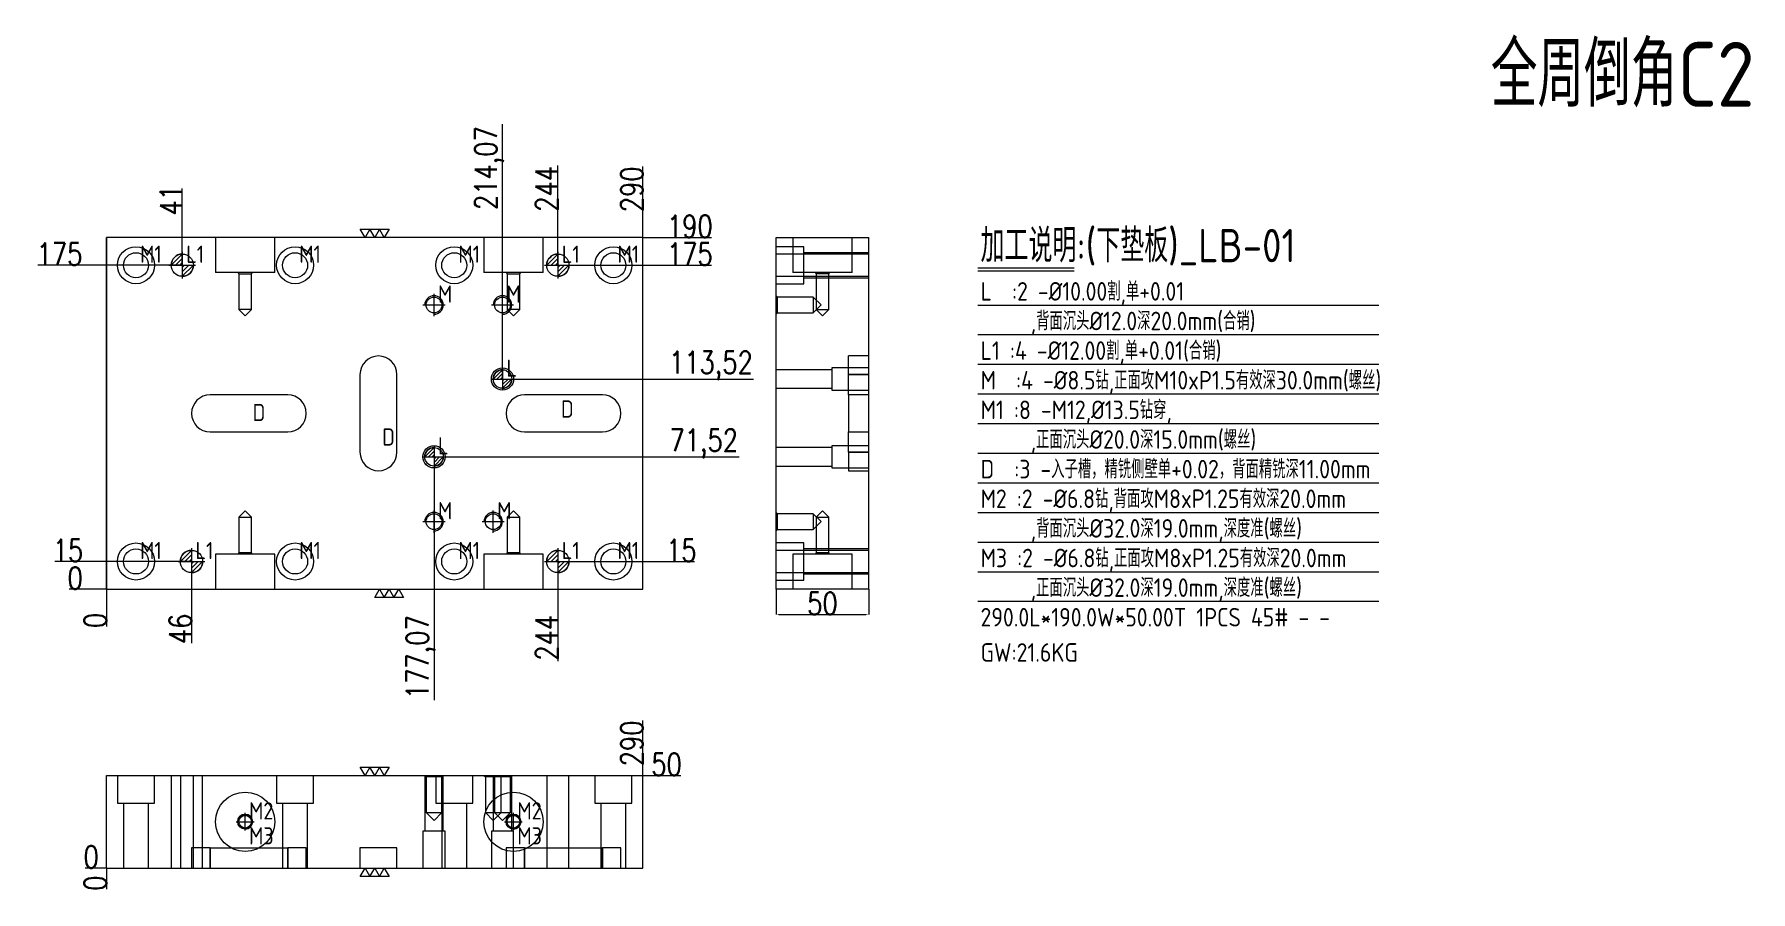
# Model space of a CAD drawing. Header units: millimetres. Extents: x 7029 to 7957, y 17897 to 18360.
import ezdxf

# ---------------------------------------------------------------- set-up
doc = ezdxf.new("R2010")
doc.units = ezdxf.units.MM
doc.linetypes.add('CENTER', pattern=[0])
doc.linetypes.add('DASHED', pattern=[0])
for name, color, linetype, lineweight in [('DIE', 20, 'Continuous', 20), ('DIM', 4, 'Continuous', 20), ('LB', 191, 'Continuous', 20), ('LB_W', 1, 'Continuous', 20)]:
    doc.layers.add(name, color=color, linetype=linetype, lineweight=lineweight)
doc.styles.add('gbenor', font='gbenor.shx', dxfattribs={"bigfont": 'gbcbig.shx'})
doc.styles.add('TXT', font='txt.shx', dxfattribs={"width": 0.8, "bigfont": 'ctxt.shx'})
doc.dimstyles.new('零件', dxfattribs={"dimscale": 1.5, "dimtxt": 8, "dimasz": 1, "dimexe": 0, "dimexo": 0, "dimgap": 0, "dimtad": 1, "dimtxsty": 'TXT', "dimcen": 0, "dimclrd": 252, "dimclre": 252, "dimclrt": 4, "dimazin": 3, "dimtp": 0.001, "dimtm": 0.001, "dimtfac": 1, "dimtmove": 0, "dimatfit": 3, "dimlwd": 5, "dimlwe": 5})

# ---------------------------------------------------------------- blocks, each defined once
blk = doc.blocks.new('*D1109')
at = {"layer": 'Defpoints', "color": 0}
for p in [(7312.09, 18075.3), (7371.74, 18075.3), (7068.09, 18060.3)]:
    blk.add_point(p, dxfattribs=at)
at = {"layer": 'DIM', "color": 252, "lineweight": 5}
blk.add_line((7312.09, 18075.3), (7385.91, 18075.3), dxfattribs=at)
at = {"layer": 'DIM', "color": 4, "lineweight": 5, "insert": (7378.83, 18081.3), "char_height": 12, "attachment_point": 5, "style": 'TXT'}
blk.add_mtext('15', dxfattribs=at)
blk = doc.blocks.new('*D1110')
at = {"layer": 'Defpoints', "color": 0}
for p in [(7245.16, 18131.82), (7371.74, 18131.82), (7068.09, 18060.3)]:
    blk.add_point(p, dxfattribs=at)
at = {"layer": 'DIM', "color": 252, "lineweight": 5}
for p, q in [((7245.16, 18131.82), (7365.74, 18131.82)), ((7365.74, 18131.82), (7368.74, 18131.82)), ((7368.74, 18131.82), (7410.14, 18131.82))]:
    blk.add_line(p, q, dxfattribs=at)
at = {"layer": 'DIM', "color": 4, "lineweight": 5, "insert": (7390.94, 18138.97), "char_height": 12, "attachment_point": 5, "style": 'TXT'}
blk.add_mtext('71,52', dxfattribs=at)
blk = doc.blocks.new('*D1111')
at = {"layer": 'Defpoints', "color": 0}
for p in [(7282.16, 18173.82), (7371.74, 18173.82), (7068.09, 18060.3)]:
    blk.add_point(p, dxfattribs=at)
at = {"layer": 'DIM', "color": 252, "lineweight": 5}
for p, q in [((7282.16, 18173.82), (7365.74, 18173.82)), ((7365.74, 18173.82), (7368.74, 18173.82)), ((7368.74, 18173.82), (7417.91, 18173.82))]:
    blk.add_line(p, q, dxfattribs=at)
at = {"layer": 'DIM', "color": 4, "lineweight": 5, "insert": (7394.83, 18180.97), "char_height": 12, "attachment_point": 5, "style": 'TXT'}
blk.add_mtext('113,52', dxfattribs=at)
blk = doc.blocks.new('*D1112')
at = {"layer": 'Defpoints', "color": 0}
for p in [(7312.09, 18235.3), (7371.74, 18235.3), (7068.09, 18060.3)]:
    blk.add_point(p, dxfattribs=at)
at = {"layer": 'DIM', "color": 252, "lineweight": 5}
for p, q in [((7312.09, 18235.3), (7365.74, 18235.3)), ((7365.74, 18235.3), (7368.74, 18235.3)), ((7368.74, 18235.3), (7395.05, 18235.3))]:
    blk.add_line(p, q, dxfattribs=at)
at = {"layer": 'DIM', "color": 4, "lineweight": 5, "insert": (7383.4, 18241.3), "char_height": 12, "attachment_point": 5, "style": 'TXT'}
blk.add_mtext('175', dxfattribs=at)
blk = doc.blocks.new('*D1113')
at = {"layer": 'Defpoints', "color": 0}
for p in [(7358.09, 18250.3), (7371.74, 18250.3), (7068.09, 18060.3)]:
    blk.add_point(p, dxfattribs=at)
at = {"layer": 'DIM', "color": 252, "lineweight": 5}
blk.add_line((7358.09, 18250.3), (7395.05, 18250.3), dxfattribs=at)
at = {"layer": 'DIM', "color": 4, "lineweight": 5, "insert": (7383.4, 18256.3), "char_height": 12, "attachment_point": 5, "style": 'TXT'}
blk.add_mtext('190', dxfattribs=at)
blk = doc.blocks.new('*D1114')
at = {"layer": 'Defpoints', "color": 0}
for p in [(7054.44, 18060.3), (7068.09, 18060.3), (7068.09, 18060.3)]:
    blk.add_point(p, dxfattribs=at)
at = {"layer": 'DIM', "color": 252, "lineweight": 5}
blk.add_line((7068.09, 18060.3), (7048.04, 18060.3), dxfattribs=at)
at = {"layer": 'DIM', "color": 4, "lineweight": 5, "insert": (7051.24, 18066.3), "char_height": 12, "attachment_point": 5, "style": 'TXT'}
blk.add_mtext('0', dxfattribs=at)
blk = doc.blocks.new('*D1115')
at = {"layer": 'Defpoints', "color": 0}
for p in [(7054.44, 18075.3), (7114.09, 18075.3), (7068.09, 18060.3)]:
    blk.add_point(p, dxfattribs=at)
at = {"layer": 'DIM', "color": 252, "lineweight": 5}
blk.add_line((7114.09, 18075.3), (7040.27, 18075.3), dxfattribs=at)
at = {"layer": 'DIM', "color": 4, "lineweight": 5, "insert": (7047.35, 18081.3), "char_height": 12, "attachment_point": 5, "style": 'TXT'}
blk.add_mtext('15', dxfattribs=at)
blk = doc.blocks.new('*D1116')
at = {"layer": 'Defpoints', "color": 0}
for p in [(7054.44, 18235.3), (7109.09, 18235.3), (7068.09, 18060.3)]:
    blk.add_point(p, dxfattribs=at)
at = {"layer": 'DIM', "color": 252, "lineweight": 5}
for p, q in [((7057.44, 18235.3), (7031.13, 18235.3)), ((7060.44, 18235.3), (7057.44, 18235.3)), ((7109.09, 18235.3), (7060.44, 18235.3))]:
    blk.add_line(p, q, dxfattribs=at)
at = {"layer": 'DIM', "color": 4, "lineweight": 5, "insert": (7042.78, 18241.3), "char_height": 12, "attachment_point": 5, "style": 'TXT'}
blk.add_mtext('175', dxfattribs=at)
blk = doc.blocks.new('*D1117')
at = {"layer": 'Defpoints', "color": 0}
for p in [(7312.09, 18075.3), (7068.09, 18060.3), (7312.09, 18046.65)]:
    blk.add_point(p, dxfattribs=at)
at = {"layer": 'DIM', "color": 252, "lineweight": 5}
blk.add_line((7312.09, 18075.3), (7312.09, 18021.51), dxfattribs=at)
at = {"layer": 'DIM', "color": 4, "lineweight": 5, "insert": (7306.09, 18034.08), "char_height": 12, "attachment_point": 5, "rotation": 90, "style": 'TXT'}
blk.add_mtext('244', dxfattribs=at)
blk = doc.blocks.new('*D1118')
at = {"layer": 'Defpoints', "color": 0}
for p in [(7245.16, 18131.82), (7068.09, 18060.3), (7245.16, 18046.65)]:
    blk.add_point(p, dxfattribs=at)
at = {"layer": 'DIM', "color": 252, "lineweight": 5}
for p, q in [((7245.16, 18131.82), (7245.16, 18052.65)), ((7245.16, 18052.65), (7245.16, 18049.65)), ((7245.16, 18049.65), (7245.16, 18000.48))]:
    blk.add_line(p, q, dxfattribs=at)
at = {"layer": 'DIM', "color": 4, "lineweight": 5, "insert": (7238.02, 18023.57), "char_height": 12, "attachment_point": 5, "rotation": 90, "style": 'TXT'}
blk.add_mtext('177,07', dxfattribs=at)
blk = doc.blocks.new('*D1119')
at = {"layer": 'Defpoints', "color": 0}
for p in [(7114.09, 18075.3), (7068.09, 18060.3), (7114.09, 18046.65)]:
    blk.add_point(p, dxfattribs=at)
at = {"layer": 'DIM', "color": 252, "lineweight": 5}
for p, q in [((7114.09, 18075.3), (7114.09, 18052.65)), ((7114.09, 18052.65), (7114.09, 18049.65)), ((7114.09, 18049.65), (7114.09, 18031.11))]:
    blk.add_line(p, q, dxfattribs=at)
at = {"layer": 'DIM', "color": 4, "lineweight": 5, "insert": (7108.09, 18038.88), "char_height": 12, "attachment_point": 5, "rotation": 90, "style": 'TXT'}
blk.add_mtext('46', dxfattribs=at)
blk = doc.blocks.new('*D1120')
at = {"layer": 'Defpoints', "color": 0}
for p in [(7068.09, 18060.3), (7068.09, 18060.3), (7068.09, 18046.65)]:
    blk.add_point(p, dxfattribs=at)
at = {"layer": 'DIM', "color": 252, "lineweight": 5}
blk.add_line((7068.09, 18060.3), (7068.09, 18040.25), dxfattribs=at)
at = {"layer": 'DIM', "color": 4, "lineweight": 5, "insert": (7062.09, 18043.45), "char_height": 12, "attachment_point": 5, "rotation": 90, "style": 'TXT'}
blk.add_mtext('0', dxfattribs=at)
blk = doc.blocks.new('*D1121')
at = {"layer": 'Defpoints', "color": 0}
for p in [(7358.09, 18263.95), (7358.09, 18250.3), (7068.09, 18060.3)]:
    blk.add_point(p, dxfattribs=at)
at = {"layer": 'DIM', "color": 252, "lineweight": 5}
blk.add_line((7358.09, 18250.3), (7358.09, 18288.64), dxfattribs=at)
at = {"layer": 'DIM', "color": 4, "lineweight": 5, "insert": (7352.09, 18276.29), "char_height": 12, "attachment_point": 5, "rotation": 90, "style": 'TXT'}
blk.add_mtext('290', dxfattribs=at)
blk = doc.blocks.new('*D1122')
at = {"layer": 'Defpoints', "color": 0}
for p in [(7312.09, 18263.95), (7312.09, 18235.3), (7068.09, 18060.3)]:
    blk.add_point(p, dxfattribs=at)
at = {"layer": 'DIM', "color": 252, "lineweight": 5}
blk.add_line((7312.09, 18235.3), (7312.09, 18289.09), dxfattribs=at)
at = {"layer": 'DIM', "color": 4, "lineweight": 5, "insert": (7306.09, 18276.52), "char_height": 12, "attachment_point": 5, "rotation": 90, "style": 'TXT'}
blk.add_mtext('244', dxfattribs=at)
blk = doc.blocks.new('*D1123')
at = {"layer": 'Defpoints', "color": 0}
for p in [(7282.16, 18263.95), (7282.16, 18173.82), (7068.09, 18060.3)]:
    blk.add_point(p, dxfattribs=at)
at = {"layer": 'DIM', "color": 252, "lineweight": 5}
for p, q in [((7282.16, 18260.95), (7282.16, 18311.49)), ((7282.16, 18257.95), (7282.16, 18260.95)), ((7282.16, 18173.82), (7282.16, 18257.95))]:
    blk.add_line(p, q, dxfattribs=at)
at = {"layer": 'DIM', "color": 4, "lineweight": 5, "insert": (7275.02, 18287.72), "char_height": 12, "attachment_point": 5, "rotation": 90, "style": 'TXT'}
blk.add_mtext('214,07', dxfattribs=at)
blk = doc.blocks.new('*D1124')
at = {"layer": 'Defpoints', "color": 0}
for p in [(7109.09, 18263.95), (7109.09, 18235.3), (7068.09, 18060.3)]:
    blk.add_point(p, dxfattribs=at)
at = {"layer": 'DIM', "color": 252, "lineweight": 5}
for p, q in [((7109.09, 18260.95), (7109.09, 18276.75)), ((7109.09, 18257.95), (7109.09, 18260.95)), ((7109.09, 18235.3), (7109.09, 18257.95))]:
    blk.add_line(p, q, dxfattribs=at)
at = {"layer": 'DIM', "color": 4, "lineweight": 5, "insert": (7103.09, 18270.35), "char_height": 12, "attachment_point": 5, "rotation": 90, "style": 'TXT'}
blk.add_mtext('41', dxfattribs=at)
blk = doc.blocks.new('*D1125')
at = {"layer": 'Defpoints', "color": 0}
for p in [(7358.09, 17959.75), (7363.09, 17959.75), (7068.09, 17909.75)]:
    blk.add_point(p, dxfattribs=at)
at = {"layer": 'DIM', "color": 252, "lineweight": 5}
blk.add_line((7358.09, 17959.75), (7378.63, 17959.75), dxfattribs=at)
at = {"layer": 'DIM', "color": 4, "lineweight": 5, "insert": (7370.86, 17965.75), "char_height": 12, "attachment_point": 5, "style": 'TXT'}
blk.add_mtext('50', dxfattribs=at)
blk = doc.blocks.new('*D1126')
at = {"layer": 'Defpoints', "color": 0}
for p in [(7063.09, 17909.75), (7068.09, 17909.75), (7068.09, 17909.75)]:
    blk.add_point(p, dxfattribs=at)
at = {"layer": 'DIM', "color": 252, "lineweight": 5}
blk.add_line((7068.09, 17909.75), (7056.69, 17909.75), dxfattribs=at)
at = {"layer": 'DIM', "color": 4, "lineweight": 5, "insert": (7059.89, 17915.75), "char_height": 12, "attachment_point": 5, "style": 'TXT'}
blk.add_mtext('0', dxfattribs=at)
blk = doc.blocks.new('*D1127')
at = {"layer": 'Defpoints', "color": 0}
for p in [(7068.09, 17909.75), (7068.09, 17909.75), (7068.09, 17904.75)]:
    blk.add_point(p, dxfattribs=at)
at = {"layer": 'DIM', "color": 252, "lineweight": 5}
blk.add_line((7068.09, 17909.75), (7068.09, 17898.35), dxfattribs=at)
at = {"layer": 'DIM', "color": 4, "lineweight": 5, "insert": (7062.09, 17901.55), "char_height": 12, "attachment_point": 5, "rotation": 90, "style": 'TXT'}
blk.add_mtext('0', dxfattribs=at)
blk = doc.blocks.new('*D1128')
at = {"layer": 'Defpoints', "color": 0}
for p in [(7358.09, 17964.75), (7358.09, 17959.75), (7068.09, 17909.75)]:
    blk.add_point(p, dxfattribs=at)
at = {"layer": 'DIM', "color": 252, "lineweight": 5}
blk.add_line((7358.09, 17959.75), (7358.09, 17989.43), dxfattribs=at)
at = {"layer": 'DIM', "color": 4, "lineweight": 5, "insert": (7352.09, 17977.09), "char_height": 12, "attachment_point": 5, "rotation": 90, "style": 'TXT'}
blk.add_mtext('290', dxfattribs=at)
blk = doc.blocks.new('*D1129')
at = {"layer": 'Defpoints', "color": 0}
for p in [(7430.09, 18060.3), (7480.09, 18060.3), (7480.09, 18046.65)]:
    blk.add_point(p, dxfattribs=at)
at = {"layer": 'DIM', "color": 252, "lineweight": 5}
for p, q in [((7430.09, 18060.3), (7430.09, 18046.65)), ((7480.09, 18060.3), (7480.09, 18046.65)), ((7431.59, 18046.65), (7478.59, 18046.65))]:
    blk.add_line(p, q, dxfattribs=at)
at = {"layer": 'DIM', "color": 252}
for points in [[(7431.59, 18046.9), (7431.59, 18046.4), (7430.09, 18046.65)], [(7478.59, 18046.4), (7478.59, 18046.9), (7480.09, 18046.65)]]:
    blk.add_solid(points, dxfattribs=at)
at = {"layer": 'DIM', "color": 4, "lineweight": 5, "insert": (7455.09, 18052.65), "char_height": 12, "attachment_point": 5, "style": 'TXT'}
blk.add_mtext('50', dxfattribs=at)
blk = doc.blocks.new('pg_hx_L0')
at = {"color": 230}
for p, q in [((-0.6, 0), (0.6, 0)), ((-0.5, -0.003), (0, 0.497)), ((-0.3, 0), (0, 0.3)), ((-0.1, 0), (0, 0.1)), ((0, 0.6), (0, -0.6)), ((0.5, 0.003), (0, -0.497)), ((0.1, 0), (0, -0.1)), ((0.3, 0), (0, -0.3))]:
    blk.add_line(p, q, dxfattribs=at)
for start, end in [(90, 180), (270, 0)]:
    blk.add_arc((0, 0), 0.5, start, end, dxfattribs=at)
blk = doc.blocks.new('pg_hx_LLL0')
blk.add_blockref('pg_hx_L0', (0, 0))

msp = doc.modelspace()

# ---------------------------------------------------------------- linework, layer by layer
at = {"layer": 'DIE', "color": 1, "linetype": 'Continuous', "lineweight": 5}
for points in [[(7220.884, 18254.802), (7218.286, 18250.302), (7215.688, 18254.802), (7213.09, 18250.302), (7210.492, 18254.802), (7207.894, 18250.302), (7205.296, 18254.802), (7220.884, 18254.802)], [(7213.09, 18055.802), (7215.688, 18060.302), (7218.286, 18055.802), (7220.884, 18060.302), (7223.482, 18055.802), (7226.08, 18060.302), (7228.678, 18055.802), (7213.09, 18055.802)], [(7220.884, 17964.249), (7218.286, 17959.749), (7215.688, 17964.249), (7213.09, 17959.749), (7210.492, 17964.249), (7207.894, 17959.749), (7205.296, 17964.249), (7220.884, 17964.249)], [(7205.296, 17905.249), (7207.894, 17909.749), (7210.492, 17905.249), (7213.09, 17909.749), (7215.688, 17905.249), (7218.286, 17909.749), (7220.884, 17905.249), (7205.296, 17905.249)]]:
    msp.add_lwpolyline(points, close=True, dxfattribs=at)
at = {"layer": 'DIM', "color": 8, "linetype": 'Continuous', "lineweight": 5}
for p, q in [((7539.045, 18233.802), (7591.209, 18233.802)), ((7539.045, 18232.302), (7591.209, 18232.302)), ((7539.045, 18213.802), (7755.725, 18213.802)), ((7539.045, 18197.802), (7755.725, 18197.802)), ((7539.045, 18181.802), (7755.725, 18181.802)), ((7539.045, 18165.802), (7755.725, 18165.802)), ((7539.045, 18149.802), (7755.725, 18149.802)), ((7539.045, 18133.802), (7755.725, 18133.802)), ((7539.045, 18117.802), (7755.725, 18117.802)), ((7539.045, 18101.802), (7755.725, 18101.802)), ((7539.045, 18085.802), (7755.725, 18085.802)), ((7539.045, 18069.802), (7755.725, 18069.802)), ((7539.045, 18053.802), (7755.725, 18053.802))]:
    msp.add_line(p, q, dxfattribs=at)
at = {"layer": 'DIM', "color": 252, "linetype": 'DASHED', "lineweight": 5}
msp.add_lwpolyline([(7068.09, 18250.302), (7068.09, 18060.302), (7358.09, 18060.302), (7358.09, 18250.302)], close=True, dxfattribs=at)
at = {"layer": 'LB', "color": 135, "linetype": 'Continuous', "lineweight": 5}
for p, q in [((7068.09, 18060.302), (7068.09, 18250.302)), ((7358.09, 18060.302), (7358.09, 18250.302)), ((7430.09, 18060.302), (7430.09, 18250.302)), ((7480.09, 18060.302), (7480.09, 18250.302))]:
    msp.add_line(p, q, dxfattribs=at)
at = {"layer": 'LB', "color": 2, "linetype": 'Continuous', "lineweight": 5}
for p, q in [((7358.09, 18250.302), (7068.09, 18250.302)), ((7430.09, 18250.302), (7480.09, 18250.302)), ((7068.09, 18060.302), (7358.09, 18060.302)), ((7480.09, 18060.302), (7430.09, 18060.302)), ((7068.09, 17959.749), (7358.09, 17959.749)), ((7068.09, 17909.749), (7068.09, 17959.749)), ((7358.09, 17909.749), (7358.09, 17959.749)), ((7068.09, 17909.749), (7358.09, 17909.749))]:
    msp.add_line(p, q, dxfattribs=at)
at = {"layer": 'LB', "color": 135, "linetype": 'DASHED', "lineweight": 5, "ltscale": 0.616913}
for p, q in [((7127.09, 18250.302), (7127.09, 18231.302)), ((7159.09, 18231.302), (7159.09, 18250.302)), ((7272.09, 18250.302), (7272.09, 18231.302)), ((7304.09, 18231.302), (7304.09, 18250.302)), ((7439.09, 18250.302), (7439.09, 18231.302)), ((7471.09, 18231.302), (7471.09, 18250.302)), ((7127.09, 18079.302), (7127.09, 18060.302)), ((7159.09, 18060.302), (7159.09, 18079.302)), ((7272.09, 18079.302), (7272.09, 18060.302)), ((7304.09, 18060.302), (7304.09, 18079.302)), ((7439.09, 18079.302), (7439.09, 18060.302)), ((7471.09, 18060.302), (7471.09, 18079.302)), ((7068.09, 17959.749), (7068.09, 17959.749)), ((7358.09, 17959.749), (7358.09, 17959.749)), ((7068.09, 17909.749), (7068.09, 17909.749)), ((7358.09, 17909.749), (7358.09, 17909.749))]:
    msp.add_line(p, q, dxfattribs=at)
at = {"layer": 'LB', "color": 2, "linetype": 'DASHED', "lineweight": 5, "ltscale": 0.616913}
for p, q in [((7430.09, 18250.302), (7430.09, 18250.302)), ((7480.09, 18250.302), (7480.09, 18250.302)), ((7159.09, 18231.302), (7127.09, 18231.302)), ((7304.09, 18231.302), (7272.09, 18231.302)), ((7471.09, 18231.302), (7439.09, 18231.302)), ((7469.09, 18176.293), (7469.09, 18186.293)), ((7469.09, 18165.297), (7469.09, 18176.293)), ((7469.09, 18134.293), (7469.09, 18145.298)), ((7469.09, 18134.293), (7469.09, 18124.293)), ((7159.09, 18079.302), (7127.09, 18079.302)), ((7304.09, 18079.302), (7272.09, 18079.302)), ((7471.09, 18079.302), (7439.09, 18079.302)), ((7430.09, 18060.302), (7430.09, 18060.302)), ((7480.09, 18060.302), (7480.09, 18060.302)), ((7124.136, 17920.749), (7166.136, 17920.749)), ((7294.136, 17920.749), (7336.136, 17920.749))]:
    msp.add_line(p, q, dxfattribs=at)
at = {"layer": 'LB', "color": 31, "linetype": 'DASHED', "lineweight": 5, "ltscale": 0.616913}
for p, q in [((7445.09, 18245.302), (7430.09, 18245.302)), ((7445.09, 18225.302), (7445.09, 18245.302)), ((7480.09, 18242.055), (7445.09, 18242.055)), ((7445.09, 18228.548), (7480.09, 18228.548)), ((7430.09, 18225.302), (7445.09, 18225.302)), ((7480.09, 18186.293), (7469.09, 18186.293)), ((7480.09, 18179.825), (7460.09, 18179.825)), ((7460.09, 18179.825), (7460.09, 18173.825)), ((7460.09, 18173.825), (7460.09, 18167.825)), ((7460.09, 18167.825), (7480.09, 18167.825)), ((7469.09, 18165.297), (7469.09, 18145.297)), ((7480.09, 18165.297), (7469.09, 18165.297)), ((7469.09, 18145.297), (7480.09, 18145.297)), ((7480.09, 18137.825), (7460.09, 18137.825)), ((7460.09, 18137.825), (7460.09, 18131.825)), ((7460.09, 18131.825), (7460.09, 18125.825)), ((7460.09, 18125.825), (7480.09, 18125.825)), ((7469.09, 18124.293), (7480.09, 18124.293)), ((7445.09, 18085.302), (7430.09, 18085.302)), ((7445.09, 18065.302), (7445.09, 18085.302)), ((7480.09, 18082.055), (7445.09, 18082.055)), ((7430.09, 18065.302), (7445.09, 18065.302)), ((7445.09, 18068.548), (7480.09, 18068.548)), ((7074.09, 17959.749), (7074.09, 17944.749)), ((7094.09, 17944.749), (7094.09, 17959.749)), ((7160.09, 17959.749), (7160.09, 17944.749)), ((7180.09, 17944.749), (7180.09, 17959.749)), ((7246.09, 17959.749), (7246.09, 17944.749)), ((7266.09, 17944.749), (7266.09, 17959.749)), ((7332.09, 17959.749), (7332.09, 17944.749)), ((7352.09, 17944.749), (7352.09, 17959.749)), ((7074.09, 17944.749), (7094.09, 17944.749)), ((7077.336, 17944.749), (7077.336, 17909.749)), ((7090.843, 17909.749), (7090.843, 17944.749)), ((7160.09, 17944.749), (7180.09, 17944.749)), ((7163.336, 17944.749), (7163.336, 17909.749)), ((7176.843, 17909.749), (7176.843, 17944.749)), ((7246.09, 17944.749), (7266.09, 17944.749)), ((7249.336, 17944.749), (7249.336, 17909.749)), ((7262.843, 17909.749), (7262.843, 17944.749)), ((7332.09, 17944.749), (7352.09, 17944.749)), ((7335.336, 17944.749), (7335.336, 17909.749)), ((7348.843, 17909.749), (7348.843, 17944.749)), ((7239.162, 17929.749), (7239.162, 17909.749)), ((7251.162, 17929.749), (7239.162, 17929.749)), ((7251.162, 17909.749), (7251.162, 17929.749)), ((7276.162, 17929.749), (7276.162, 17909.749)), ((7288.162, 17929.749), (7276.162, 17929.749)), ((7288.162, 17909.749), (7288.162, 17929.749)), ((7114.136, 17920.749), (7114.136, 17909.749)), ((7124.136, 17920.749), (7114.136, 17920.749)), ((7176.136, 17920.749), (7166.136, 17920.749)), ((7176.136, 17909.749), (7176.136, 17920.749)), ((7205.14, 17920.749), (7205.14, 17909.749)), ((7225.14, 17920.749), (7205.14, 17920.749)), ((7225.14, 17909.749), (7225.14, 17920.749)), ((7284.136, 17920.749), (7284.136, 17909.749)), ((7294.136, 17920.749), (7284.136, 17920.749)), ((7346.136, 17920.749), (7336.136, 17920.749)), ((7346.136, 17909.749), (7346.136, 17920.749))]:
    msp.add_line(p, q, dxfattribs=at)
at = {"layer": 'LB', "color": 5, "linetype": 'DASHED', "lineweight": 5, "ltscale": 0.616913}
for p, q in [((7139.09, 18231.302), (7139.687, 18230.705)), ((7139.687, 18230.705), (7139.687, 18211.302)), ((7139.687, 18230.705), (7146.493, 18230.705)), ((7146.493, 18230.705), (7147.09, 18231.302)), ((7146.493, 18211.302), (7146.493, 18230.705)), ((7284.09, 18231.302), (7284.687, 18230.705)), ((7284.687, 18230.705), (7284.687, 18211.302)), ((7284.687, 18230.705), (7291.493, 18230.705)), ((7291.493, 18230.705), (7292.09, 18231.302)), ((7291.493, 18211.302), (7291.493, 18230.705)), ((7451.09, 18231.302), (7451.687, 18230.705)), ((7451.09, 18231.302), (7459.09, 18231.302)), ((7451.687, 18230.705), (7451.687, 18211.302)), ((7458.493, 18230.705), (7451.687, 18230.705)), ((7458.493, 18230.705), (7459.09, 18231.302)), ((7458.493, 18211.302), (7458.493, 18230.705)), ((7430.837, 18218.078), (7430.09, 18218.825)), ((7450.09, 18218.078), (7430.837, 18218.078)), ((7430.837, 18213.825), (7430.837, 18218.078)), ((7454.343, 18213.825), (7450.09, 18218.078)), ((7450.09, 18218.078), (7450.09, 18209.572)), ((7139.687, 18211.302), (7143.09, 18207.899)), ((7146.493, 18211.302), (7139.687, 18211.302)), ((7143.09, 18207.899), (7146.493, 18211.302)), ((7284.687, 18211.302), (7288.09, 18207.899)), ((7291.493, 18211.302), (7284.687, 18211.302)), ((7288.09, 18207.899), (7291.493, 18211.302)), ((7430.09, 18208.825), (7430.837, 18209.572)), ((7430.837, 18209.572), (7430.837, 18213.825)), ((7430.837, 18209.572), (7450.09, 18209.572)), ((7450.09, 18209.572), (7454.343, 18213.825)), ((7451.687, 18211.302), (7455.09, 18207.899)), ((7451.687, 18211.302), (7458.493, 18211.302)), ((7455.09, 18207.899), (7458.493, 18211.302)), ((7143.09, 18102.705), (7139.687, 18099.302)), ((7139.687, 18099.302), (7139.687, 18079.899)), ((7139.687, 18099.302), (7146.493, 18099.302)), ((7146.493, 18099.302), (7143.09, 18102.705)), ((7146.493, 18079.899), (7146.493, 18099.302)), ((7288.09, 18102.705), (7284.687, 18099.302)), ((7284.687, 18099.302), (7284.687, 18079.899)), ((7284.687, 18099.302), (7291.493, 18099.302)), ((7291.493, 18099.302), (7288.09, 18102.705)), ((7291.493, 18079.899), (7291.493, 18099.302)), ((7430.837, 18101.078), (7430.09, 18101.825)), ((7450.09, 18101.078), (7430.837, 18101.078)), ((7430.837, 18096.825), (7430.837, 18101.078)), ((7454.343, 18096.825), (7450.09, 18101.078)), ((7450.09, 18101.078), (7450.09, 18092.572)), ((7455.09, 18102.705), (7451.687, 18099.302)), ((7451.687, 18099.302), (7451.687, 18079.899)), ((7451.687, 18099.302), (7458.493, 18099.302)), ((7458.493, 18099.302), (7455.09, 18102.705)), ((7458.493, 18079.899), (7458.493, 18099.302)), ((7430.09, 18091.825), (7430.837, 18092.572)), ((7430.837, 18092.572), (7430.837, 18096.825)), ((7430.837, 18092.572), (7450.09, 18092.572)), ((7450.09, 18092.572), (7454.343, 18096.825)), ((7139.687, 18079.899), (7139.09, 18079.302)), ((7146.493, 18079.899), (7139.687, 18079.899)), ((7147.09, 18079.302), (7146.493, 18079.899)), ((7284.687, 18079.899), (7284.09, 18079.302)), ((7291.493, 18079.899), (7284.687, 18079.899)), ((7292.09, 18079.302), (7291.493, 18079.899)), ((7451.687, 18079.899), (7451.09, 18079.302)), ((7459.09, 18079.302), (7451.09, 18079.302)), ((7458.493, 18079.899), (7451.687, 18079.899)), ((7459.09, 18079.302), (7458.493, 18079.899)), ((7240.162, 17959.749), (7240.909, 17959.002)), ((7240.909, 17959.002), (7240.909, 17939.749)), ((7249.415, 17959.002), (7240.909, 17959.002)), ((7249.415, 17959.002), (7250.162, 17959.749)), ((7249.415, 17939.749), (7249.415, 17959.002)), ((7272.162, 17959.749), (7272.909, 17959.002)), ((7272.909, 17959.002), (7272.909, 17939.749)), ((7281.415, 17959.002), (7272.909, 17959.002)), ((7277.162, 17959.749), (7277.909, 17959.002)), ((7277.909, 17959.002), (7277.909, 17939.749)), ((7281.415, 17959.002), (7282.162, 17959.749)), ((7281.415, 17939.749), (7281.415, 17959.002)), ((7286.415, 17959.002), (7281.415, 17959.002)), ((7286.415, 17959.002), (7287.162, 17959.749)), ((7286.415, 17939.749), (7286.415, 17959.002)), ((7240.909, 17939.749), (7245.162, 17935.496)), ((7240.909, 17939.749), (7249.415, 17939.749)), ((7245.162, 17935.496), (7249.415, 17939.749)), ((7272.909, 17939.749), (7277.162, 17935.496)), ((7272.909, 17939.749), (7281.415, 17939.749)), ((7277.162, 17935.496), (7281.415, 17939.749)), ((7277.909, 17939.749), (7282.162, 17935.496)), ((7281.415, 17939.749), (7286.415, 17939.749)), ((7282.162, 17935.496), (7286.415, 17939.749))]:
    msp.add_line(p, q, dxfattribs=at)
at = {"layer": 'LB', "color": 2, "linetype": 'DASHED', "lineweight": 5, "ltscale": 0.2}
for p, q in [((7205.14, 18176.293), (7205.14, 18134.293)), ((7225.14, 18134.293), (7225.14, 18176.293)), ((7166.136, 18165.297), (7124.136, 18165.297)), ((7336.136, 18165.297), (7294.136, 18165.297)), ((7124.136, 18145.297), (7166.136, 18145.297)), ((7294.136, 18145.297), (7336.136, 18145.297))]:
    msp.add_line(p, q, dxfattribs=at)
at = {"layer": 'LB', "color": 155, "linetype": 'DASHED', "lineweight": 5, "ltscale": 0.616913}
for p, q in [((7469.09, 18176.293), (7480.09, 18176.293)), ((7480.09, 18176.293), (7469.09, 18176.293)), ((7469.09, 18134.293), (7480.09, 18134.293)), ((7480.09, 18134.293), (7469.09, 18134.293)), ((7124.136, 17920.749), (7124.136, 17909.749)), ((7124.136, 17909.749), (7124.136, 17920.749)), ((7166.136, 17920.749), (7166.136, 17909.749)), ((7166.136, 17909.749), (7166.136, 17920.749)), ((7294.136, 17909.749), (7294.136, 17920.749)), ((7294.136, 17920.749), (7294.136, 17909.749)), ((7336.136, 17920.749), (7336.136, 17909.749)), ((7336.136, 17909.749), (7336.136, 17920.749))]:
    msp.add_line(p, q, dxfattribs=at)
at = {"layer": 'LB', "color": 42, "linetype": 'Continuous', "lineweight": 5}
for centre, radius in [((7084.09, 18235.302), 10), ((7084.09, 18235.302), 6.753), ((7170.09, 18235.302), 10), ((7170.09, 18235.302), 6.753), ((7256.09, 18235.302), 10), ((7256.09, 18235.302), 6.753), ((7342.09, 18235.302), 10), ((7342.09, 18235.302), 6.753), ((7245.162, 18213.825), 4.253), ((7282.162, 18213.825), 4.253), ((7245.162, 18096.825), 4.253), ((7277.162, 18096.825), 4.253), ((7084.09, 18075.302), 10), ((7084.09, 18075.302), 6.753), ((7170.09, 18075.302), 10), ((7170.09, 18075.302), 6.753), ((7256.09, 18075.302), 10), ((7256.09, 18075.302), 6.753), ((7342.09, 18075.302), 10), ((7342.09, 18075.302), 6.753), ((7143.09, 17934.749), 3.403), ((7288.09, 17934.749), 3.403)]:
    msp.add_circle(centre, radius, dxfattribs=at)
at = {"layer": 'LB', "color": 30, "linetype": 'DASHED', "lineweight": 5, "ltscale": 0.616913}
for centre in [(7282.162, 18173.825), (7245.162, 18131.825)]:
    msp.add_circle(centre, 6, dxfattribs=at)
at = {"layer": 'LB', "color": 2, "linetype": 'Continuous', "lineweight": 5}
for centre, radius in [((7143.09, 17934.749), 16), ((7288.09, 17934.749), 16), ((7143.09, 17934.749), 4), ((7288.09, 17934.749), 4)]:
    msp.add_circle(centre, radius, dxfattribs=at)
at = {"layer": 'LB', "color": 42, "linetype": 'Continuous', "lineweight": 5}
for centre, radius in [((7245.162, 18213.825), 5), ((7282.162, 18213.825), 5), ((7245.162, 18096.825), 5), ((7277.162, 18096.825), 5), ((7143.09, 17934.749), 4), ((7288.09, 17934.749), 4)]:
    msp.add_arc(centre, radius, 270, 180, dxfattribs=at)
at = {"layer": 'LB', "color": 2, "linetype": 'DASHED', "lineweight": 5, "ltscale": 0.2}
for centre, start, end in [((7215.14, 18176.293), 0, 180), ((7124.136, 18155.297), 90, 270), ((7166.136, 18155.297), 270, 90), ((7294.136, 18155.297), 90, 270), ((7336.136, 18155.297), 270, 90), ((7215.14, 18134.293), 180, 0)]:
    msp.add_arc(centre, 10, start, end, dxfattribs=at)
at = {"layer": 'LB_W', "color": 1, "linetype": 'DASHED', "lineweight": 5, "ltscale": 0.616913}
for p, q in [((7480.09, 18241.302), (7430.09, 18241.302)), ((7430.09, 18229.302), (7480.09, 18229.302)), ((7460.09, 18178.825), (7430.09, 18178.825)), ((7430.09, 18168.825), (7460.09, 18168.825)), ((7460.09, 18136.825), (7430.09, 18136.825)), ((7430.09, 18126.825), (7460.09, 18126.825)), ((7480.09, 18081.302), (7430.09, 18081.302)), ((7430.09, 18069.302), (7480.09, 18069.302)), ((7103.09, 17959.749), (7103.09, 17909.749)), ((7108.09, 17959.749), (7108.09, 17909.749)), ((7115.09, 17909.749), (7115.09, 17959.749)), ((7120.09, 17909.749), (7120.09, 17959.749)), ((7240.162, 17959.749), (7240.162, 17929.749)), ((7250.162, 17929.749), (7250.162, 17959.749)), ((7277.162, 17959.749), (7277.162, 17929.749)), ((7287.162, 17929.749), (7287.162, 17959.749)), ((7306.09, 17959.749), (7306.09, 17909.749)), ((7318.09, 17909.749), (7318.09, 17959.749))]:
    msp.add_line(p, q, dxfattribs=at)
at = {"layer": 'LB_W', "color": 1, "linetype": 'CENTER', "lineweight": 5, "ltscale": 0.616913}
for p, q in [((7245.162, 18207.825), (7245.162, 18219.825)), ((7282.162, 18207.825), (7282.162, 18219.825)), ((7239.162, 18213.825), (7251.162, 18213.825)), ((7276.162, 18213.825), (7288.162, 18213.825)), ((7245.162, 18090.825), (7245.162, 18102.825)), ((7277.162, 18090.825), (7277.162, 18102.825)), ((7239.162, 18096.825), (7251.162, 18096.825)), ((7271.162, 18096.825), (7283.162, 18096.825)), ((7143.09, 17929.949), (7143.09, 17939.549)), ((7288.09, 17929.949), (7288.09, 17939.549)), ((7138.29, 17934.749), (7147.89, 17934.749)), ((7283.29, 17934.749), (7292.89, 17934.749))]:
    msp.add_line(p, q, dxfattribs=at)
at = {"layer": 'LB_W', "color": 1, "linetype": 'Continuous', "lineweight": 5}
for centre, radius in [((7109.09, 18235.302), 6), ((7312.09, 18235.302), 6), ((7282.162, 18173.825), 5), ((7245.162, 18131.825), 5), ((7114.09, 18075.302), 6), ((7312.09, 18075.302), 6)]:
    msp.add_circle(centre, radius, dxfattribs=at)

# ---------------------------------------------------------------- block references
at = {"layer": 'LB', "lineweight": 5, "ltscale": 0.616913}
for p, xscale, yscale, zscale in [((7109.09, 18235.302), 12, 12, 12), ((7312.09, 18235.302), 12, 12, 12), ((7282.162, 18173.825), 10, 10, 10), ((7245.162, 18131.825), 10, 10, 10), ((7114.09, 18075.302), 12, 12, 12), ((7312.09, 18075.302), 12, 12, 12)]:
    msp.add_blockref('pg_hx_LLL0', p, dxfattribs=dict(at, xscale=xscale, yscale=yscale, zscale=zscale))

# ---------------------------------------------------------------- texts
at = {"layer": 'DIM', "color": 6, "lineweight": 5, "style": 'gbenor'}
msp.add_text('全周倒角C2', height=35, dxfattribs=at).set_placement((7816.295, 18320.868))
at = {"layer": 'DIM', "color": 4, "lineweight": 5, "style": 'gbenor'}
for s, height, p in [('加工说明:(下垫板)_LB-01', 18, (7540.522, 18236.908)), ('M1', 9.3, (7086.315, 18236.607)), ('L1', 9.3, (7111.235, 18236.567)), ('M1', 9.3, (7172.315, 18236.607)), ('M1', 9.3, (7258.315, 18236.607)), ('L1', 9.3, (7314.235, 18236.567)), ('M1', 9.3, (7344.315, 18236.607)), ('M', 9.3, (7247.287, 18215.08)), ('M', 9.3, (7284.287, 18215.08)), ('     ,背面沉头%%c12.0深20.0mm(合销)', 10, (7540.545, 18200.194)), ('L', 9.3, (7284.307, 18175.09)), ('M  :4 -%%c8.5钻,正面攻M10xP1.5有效深30.0mm(螺丝)', 10, (7540.545, 18168.194)), ('D', 9.3, (7313.79, 18152.999)), ('M1 :8 -M12,%%c13.5钻穿,', 10, (7540.545, 18152.194)), ('D', 9.3, (7147.161, 18151.103)), ('D', 9.3, (7217.165, 18137.899)), ('     ,正面沉头%%c20.0深15.0mm(螺丝)', 10, (7540.545, 18136.194)), ('L', 9.3, (7247.307, 18133.09)), ('M', 9.3, (7247.287, 18098.08)), ('M', 9.3, (7279.287, 18098.08)), ('M2 :2 -%%c6.8钻,背面攻M8xP1.25有效深20.0mm', 10, (7540.545, 18104.194)), ('M1', 9.3, (7086.315, 18076.607)), ('L1', 9.3, (7116.235, 18076.567)), ('M1', 9.3, (7172.315, 18076.607)), ('M1', 9.3, (7258.315, 18076.607)), ('L1', 9.3, (7314.235, 18076.567)), ('M1', 9.3, (7344.315, 18076.607)), ('M3 :2 -%%c6.8钻,正面攻M8xP1.25有效深20.0mm', 10, (7540.545, 18072.194)), ('290.0L*190.0W*50.00T 1PCS 45# - -', 10, (7540.545, 18040.194)), ('GW:21.6KG', 10, (7540.545, 18021.194)), ('M2', 9.3, (7145.196, 17935.994)), ('M2', 9.3, (7290.196, 17935.994)), ('M3', 9.3, (7145.196, 17922.494)), ('M3', 9.3, (7290.196, 17922.494))]:
    msp.add_text(s, height=height, dxfattribs=at).set_placement(p)
at = {"layer": 'DIM', "color": 1, "lineweight": 5, "style": 'gbenor'}
for s, p in [('L  :2 -%%c10.00割,单+0.01', (7540.545, 18216.194)), ('L1 :4 -%%c12.00割,单+0.01(合销)', (7540.545, 18184.194))]:
    msp.add_text(s, height=10, dxfattribs=at).set_placement(p)
at = {"layer": 'DIM', "color": 2, "lineweight": 5, "style": 'gbenor'}
for s, p in [('D  :3 -入子槽，精铣侧壁单+0.02，背面精铣深11.00mm', (7540.545, 18120.194)), ('     ,背面沉头%%c32.0深19.0mm,深度准(螺丝)', (7540.545, 18088.194)), ('     ,正面沉头%%c32.0深19.0mm,深度准(螺丝)', (7540.545, 18056.194))]:
    msp.add_text(s, height=10, dxfattribs=at).set_placement(p)

# ---------------------------------------------------------------- dimensions: what is measured, and where the dimension line sits
at = {"layer": 'DIM', "lineweight": 5}
for feature_location, offset, dtype, origin, picture, middle in [((7282.162, 18173.825), (0, 90.127), 1, (7068.09, 18060.302), '*D1123', (7275.019, 18287.723)), ((7312.09, 18235.302), (0, 28.65), 1, (7068.09, 18060.302), '*D1122', (7306.09, 18276.523)), ((7358.09, 18250.302), (0, 13.65), 1, (7068.09, 18060.302), '*D1121', (7352.09, 18276.295)), ((7109.09, 18235.302), (0, 28.65), 1, (7068.09, 18060.302), '*D1124', (7103.09, 18270.352)), ((7358.09, 18250.302), (13.65, 0), 0, (7068.09, 18060.302), '*D1113', (7383.397, 18256.302)), ((7109.09, 18235.302), (-54.65, 0), 0, (7068.09, 18060.302), '*D1116', (7042.783, 18241.302)), ((7312.09, 18235.302), (59.65, 0), 0, (7068.09, 18060.302), '*D1112', (7383.397, 18241.302)), ((7282.162, 18173.825), (89.578, 0), 0, (7068.09, 18060.302), '*D1111', (7394.826, 18180.968)), ((7245.162, 18131.825), (126.578, 0), 0, (7068.09, 18060.302), '*D1110', (7390.94, 18138.968)), ((7245.162, 18131.825), (0, -85.173), 1, (7068.09, 18060.302), '*D1118', (7238.019, 18023.566)), ((7114.09, 18075.302), (-59.65, 0), 0, (7068.09, 18060.302), '*D1115', (7047.354, 18081.302)), ((7312.09, 18075.302), (59.65, 0), 0, (7068.09, 18060.302), '*D1109', (7378.826, 18081.302)), ((7068.089800306, 18060.30171544), (-13.65, 0), 0, (7068.089800306, 18060.30171544), '*D1114', (7051.239800306, 18066.30171544)), ((7312.09, 18075.302), (0, -28.65), 1, (7068.09, 18060.302), '*D1117', (7306.09, 18034.08)), ((7114.09, 18075.302), (0, -28.65), 1, (7068.09, 18060.302), '*D1119', (7108.09, 18038.88)), ((7068.089800306, 18060.30171544), (0, -13.65), 1, (7068.089800306, 18060.30171544), '*D1120', (7062.089800306, 18043.45171544)), ((7358.09, 17959.749), (0, 5), 1, (7068.09, 17909.749), '*D1128', (7352.09, 17977.092)), ((7358.09, 17959.749), (5, 0), 0, (7068.09, 17909.749), '*D1125', (7370.861, 17965.749)), ((7068.089800306, 17909.748836527), (-5, 0), 0, (7068.089800306, 17909.748836527), '*D1126', (7059.889800306, 17915.748836527)), ((7068.089800306, 17909.748836527), (0, -5), 1, (7068.089800306, 17909.748836527), '*D1127', (7062.089800306, 17901.548836527))]:
    dim = msp.add_ordinate_dim(feature_location=feature_location, offset=offset, dtype=dtype, origin=origin, dimstyle='零件', dxfattribs=at)
    dim.commit()
    dim.dimension.update_dxf_attribs({"geometry": picture, "text_midpoint": middle})
dim = msp.add_linear_dim(base=(7480.09, 18046.652), p1=(7430.09, 18060.302), p2=(7480.09, 18060.302), dimstyle='零件', dxfattribs=at)
dim.commit()
dim.dimension.update_dxf_attribs({"geometry": '*D1129', "text_midpoint": (7455.09, 18052.652)})

doc.saveas('drawing.dxf')
